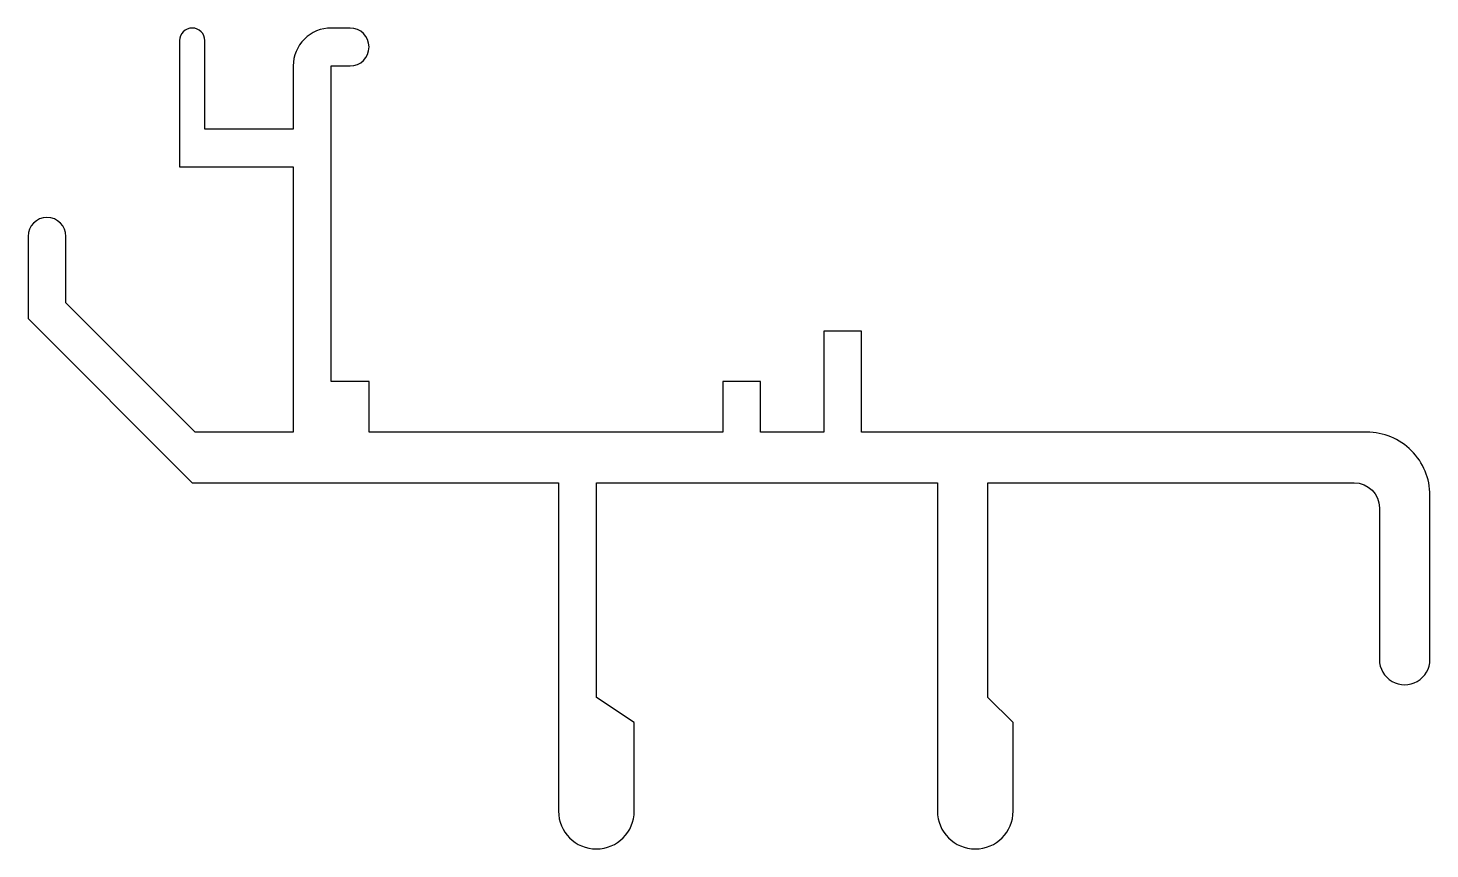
# Model space of a CAD drawing. Extents: x 221 to 276.5, y 235.7 to 268.2.
import ezdxf

# ---------------------------------------------------------------- set-up
doc = ezdxf.new("R2010")
doc.units = 0
doc.layers.add('ANA', color=220, linetype='CONTINUOUS')

msp = doc.modelspace()

# ---------------------------------------------------------------- linework, layer by layer
at = {"layer": 'ANA'}
msp.add_lwpolyline([(244.977, 237.228), (244.977, 240.728), (243.477, 241.728), (243.477, 250.228), (256.977, 250.228), (256.977, 237.228, 1), (259.977, 237.228), (259.977, 240.728), (258.977, 241.728), (258.977, 250.228), (273.477, 250.228, -0.414213), (274.477, 249.228), (274.477, 243.228, 1.000001), (276.477, 243.228), (276.477, 249.728, 0.414214), (273.977, 252.228), (253.977, 252.228), (253.977, 256.228), (252.477, 256.228), (252.477, 252.228), (249.977, 252.228), (249.977, 254.228), (248.477, 254.228), (248.477, 252.228), (234.477, 252.228), (234.477, 254.228), (232.977, 254.228), (232.977, 266.728), (233.727, 266.728, 0.999999), (233.727, 268.228), (232.977, 268.228, 0.414214), (231.477, 266.728), (231.477, 264.228), (227.977, 264.228), (227.977, 267.728, 1), (226.977, 267.728), (226.977, 262.728), (231.477, 262.728), (231.477, 252.228), (227.599, 252.228), (222.477, 257.349), (222.477, 259.978, 1), (220.977, 259.978), (220.977, 256.728), (227.477, 250.228), (241.977, 250.228), (241.977, 237.228, 1)], format="xyb", close=True, dxfattribs=at)

doc.saveas('drawing.dxf')
